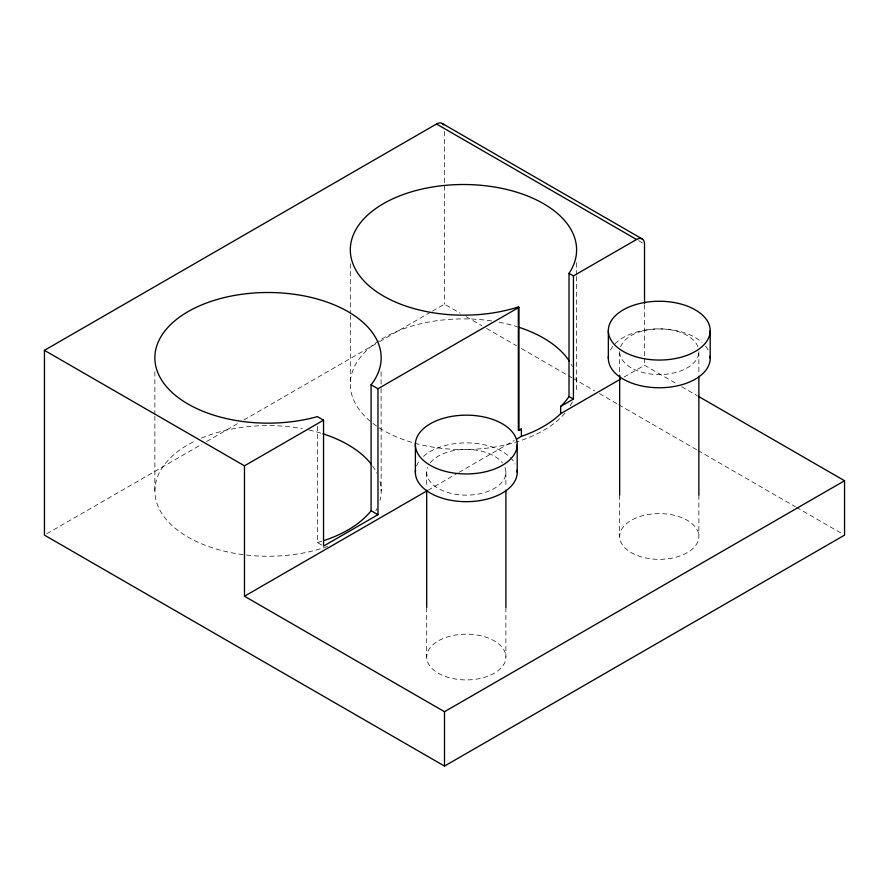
<?xml version="1.0" encoding="UTF-8"?>
<svg xmlns="http://www.w3.org/2000/svg" width="889" height="889" viewBox="0 0 889 889"><rect width="100%" height="100%" fill="white"/><g stroke="black" fill="none" stroke-linecap="round" stroke-linejoin="round"><path stroke-width="0.67" stroke-dasharray="4.45 3.33" d="M46.85 533.733L201.825 444.267M206.637 441.489L239.074 422.764M243.875 419.986L378.425 342.309M379.625 341.609L431.287 311.783M432.487 311.094L444.5 304.16L460.113 313.172M427.876 490.339L457.846 473.037M459.046 472.337L514.186 440.511M624.156 377.014L644.525 365.257L676.862 383.926M638.535 240.641L644.525 244.097M681.652 386.693L697.232 395.683M466.125 316.64L481.738 325.663M486.55 328.43L516.576 345.777M521.387 348.544L571.838 377.681M573.049 378.37L594.674 390.86M599.475 393.627L617.499 404.039M618.7 404.728L696.787 449.812M697.987 450.501L795.299 506.686M796.5 507.375L842.15 533.733M317.362 426.309L317.362 542.546L323.54 546.113M576.316 262.722L576.372 275.257M576.35 276.523L576.617 384.226M381.092 371.791L381.092 387.026M381.103 388.415L381.17 490.917M698.865 351.7L698.865 375.147M698.865 495.106L698.865 536.478A39.605 22.87 0 0 1 639.469 556.281A39.605 22.87 0 0 1 639.469 516.676A39.605 22.87 0 0 1 698.865 536.478M644.525 304.683L644.525 357M644.525 358.378L644.525 365.257M619.666 351.7L619.666 373.758M619.666 495.106L619.666 536.478M505.897 472.27L505.897 487.439M505.897 607.409L505.897 657.049A39.605 22.87 0 0 1 446.489 676.851A39.605 22.87 0 0 1 446.489 637.246A39.605 22.87 0 0 1 505.897 657.049M444.5 131.383L444.5 304.16M426.698 472.27L426.698 487.439M426.698 607.409L426.698 657.049M350.31 263.689L350.31 313.573M350.31 314.95L350.31 384.226M154.864 371.691L154.864 414.674M154.864 416.063L154.864 490.917M504.996 467.414A39.605 22.87 0 0 1 466.292 495.14A39.605 22.87 0 0 1 427.598 467.414M430.276 462.769A39.605 22.87 0 0 1 466.292 449.412A39.605 22.87 0 0 1 502.318 462.769M416.541 466.025A50.917 29.393 0 0 1 419.975 460.058M423.464 456.379A50.917 29.393 0 0 1 473.537 443.178A50.917 29.393 0 0 1 515.153 463.991M610.41 350.077A50.917 29.393 0 0 1 652.015 329.263A50.917 29.393 0 0 1 702.099 342.465M705.577 346.154A50.917 29.393 0 0 1 709.022 352.111M698.765 353.333A39.605 22.87 0 0 1 659.26 374.569A39.605 22.87 0 0 1 619.766 353.333M620.566 346.843A39.605 22.87 0 0 1 659.26 328.841A39.605 22.87 0 0 1 697.965 346.843M576.005 377.481A113.147 65.33 0 0 1 576.005 390.971M572.383 401.917A113.147 65.33 0 0 1 570.082 406.106M564.982 413.085A113.147 65.33 0 0 1 420.564 444.678A113.147 65.33 0 0 1 356.067 363.657A113.147 65.33 0 0 1 491.639 320.951M499.14 322.229A113.147 65.33 0 0 1 517.154 326.719M571.283 364.412A113.147 65.33 0 0 1 572.383 366.535M379.992 481.505A113.147 65.33 0 0 1 379.992 500.34M376.936 508.619A113.147 65.33 0 0 1 375.836 510.742M327.597 546.457A113.147 65.33 0 0 1 176.255 529.144A113.147 65.33 0 0 1 195.524 440.766M201.447 438.099A113.147 65.33 0 0 1 302.338 428.676M309.028 430.032A113.147 65.33 0 0 1 321.707 433.421M372.602 465.98A113.147 65.33 0 0 1 376.936 473.226M321.762 541.257A113.147 65.33 0 0 1 317.362 542.546"/><path stroke-width="1.33" d="M698.421 396.372L844.55 480.738L844.55 535.122L444.5 766.085L44.45 535.122L44.45 350.344L436.499 124.004A11.313 6.534 -60 0 1 443.611 124.893M44.45 350.344L244.475 465.825L323.54 420.186L323.54 546.113L377.969 514.687L377.969 388.76L518.987 307.338L518.987 430.487L518.343 430.12L518.343 306.972A113.147 65.33 0 0 1 352.911 263.766A113.147 65.33 0 0 1 472.148 184.701A113.147 65.33 0 0 1 569.016 273.368L573.427 275.912L636.524 239.485A11.313 6.534 -60 0 1 644.525 244.097L644.525 303.305M518.987 430.487L521.387 429.109L521.387 436.355L516.587 439.122M521.387 436.355A113.147 65.33 0 0 0 560.67 413.674L560.67 406.429L573.427 399.061L573.427 275.912M244.475 465.825L244.475 596.23L426.687 491.028M560.67 413.674L620.566 379.092M244.475 596.23L444.5 711.711L844.55 480.738M521.387 429.109L518.343 430.12M442.155 123.438L642.18 238.919M436.499 124.004L636.524 239.485M518.343 306.972L518.987 307.338M569.016 273.368L569.016 396.516L573.427 399.061M323.54 420.186L317.362 416.619A113.147 65.33 0 0 1 156.297 368.179A113.147 65.33 0 0 1 283.035 293.081A113.147 65.33 0 0 1 371.091 384.781L377.969 388.76M371.091 384.781L371.091 510.719L377.969 514.687M710.189 330.652A50.917 29.393 0 0 1 633.801 356.111A50.917 29.393 0 0 1 633.801 305.194A50.917 29.393 0 0 1 710.189 330.652L710.189 358.367M698.865 376.525L698.865 495.106M619.666 375.147L619.666 495.106M608.343 330.652L608.343 358.367M517.209 444.556A50.917 29.393 0 0 1 440.833 470.014A50.917 29.393 0 0 1 440.833 419.097A50.917 29.393 0 0 1 517.209 444.556L517.209 472.27M505.897 490.195L505.897 607.409M444.5 711.711L444.5 766.085M426.698 490.195L426.698 607.409M415.374 444.556L415.374 472.27M517.087 470.181A50.917 29.393 0 0 1 466.292 501.674A50.917 29.393 0 0 1 415.507 470.181M710.055 356.267A50.917 29.393 0 0 1 659.26 387.76A50.917 29.393 0 0 1 608.476 356.267M518.376 327.108A113.147 65.33 0 0 1 569.427 361.312M322.929 433.799A113.147 65.33 0 0 1 371.113 464.002M569.016 396.516A113.147 65.33 0 0 1 560.67 406.429M371.091 510.719A113.147 65.33 0 0 1 323.896 540.568"/></g></svg>
